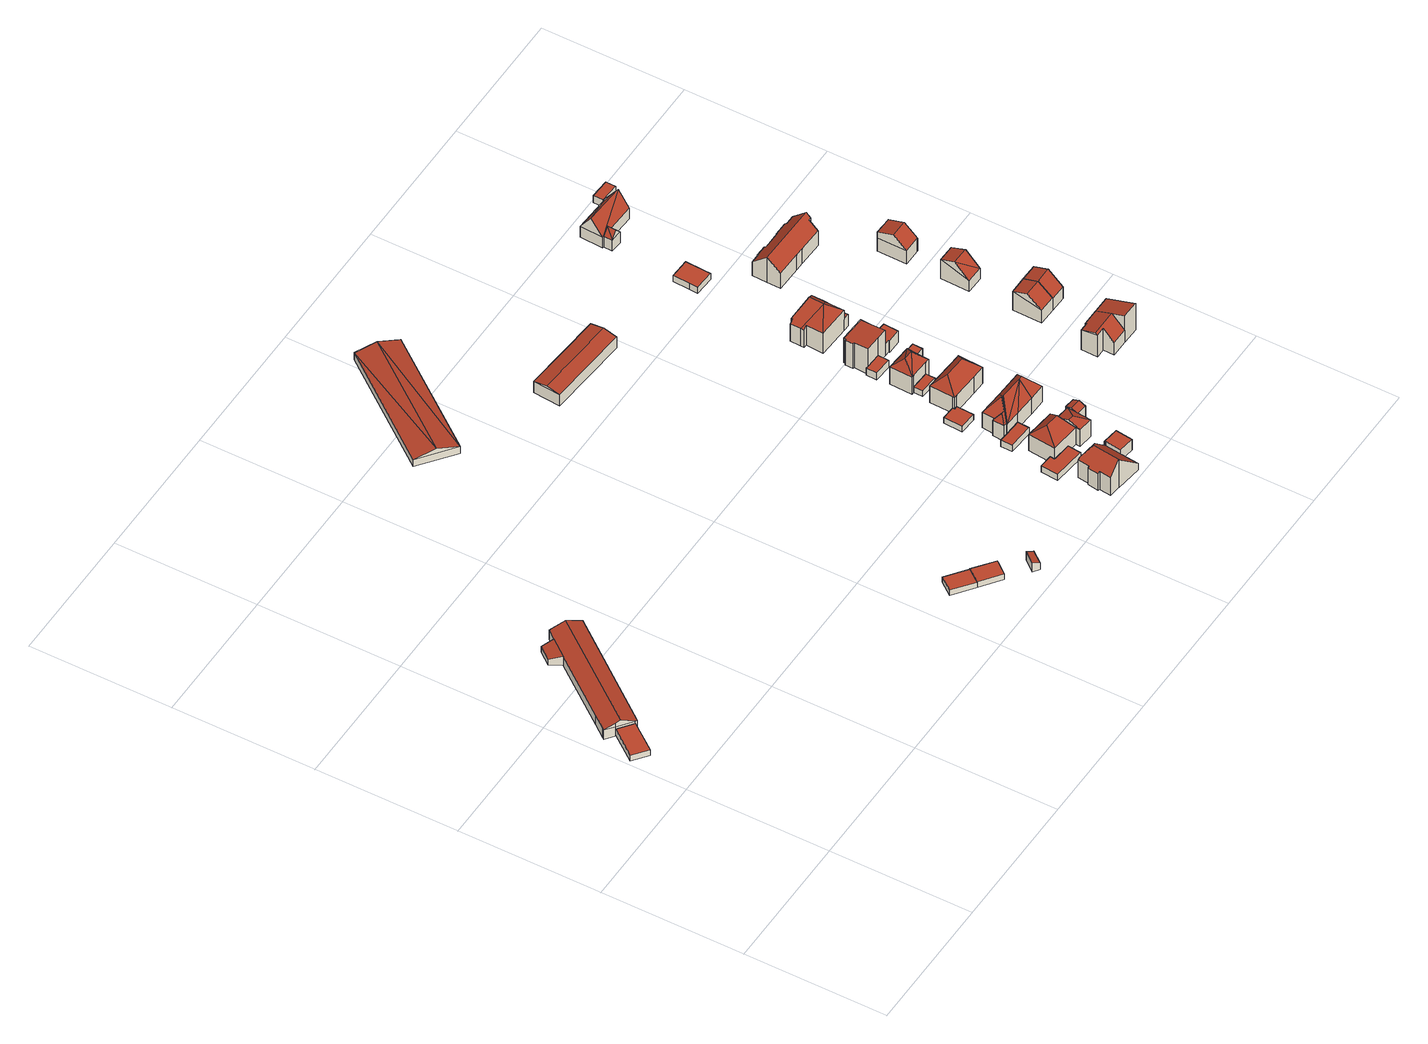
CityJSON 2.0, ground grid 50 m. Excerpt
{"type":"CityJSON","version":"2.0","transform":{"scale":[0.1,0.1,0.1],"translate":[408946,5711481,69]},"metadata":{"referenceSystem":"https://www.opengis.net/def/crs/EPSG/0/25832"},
"CityObjects":{
"building1":{"type":"Building","attributes":{"Gemeindeschluessel":"05978036","Geometrietyp2DReferenz":"3000","function":"51009_1610","roofType":"1000","measuredHeight":2.53},"geometry":[{"type":"MultiSurface","lod":"2","boundaries":[[[0,1,2,3]],[[1,4,5,2]],[[4,6,7,5]],[[6,0,3,7]],[[6,4,1,0]],[[3,2,5,7]]],"semantics":{"surfaces":[{"type":"WallSurface"},{"type":"RoofSurface"},{"type":"GroundSurface"}],"values":[0,0,0,0,1,2]}}]},
"building2":{"type":"Building","attributes":{"Gemeindeschluessel":"05978036","Geometrietyp2DReferenz":"3000","function":"31001_3020"},"children":["building2-1","building2-2"]},
"building2-1":{"type":"BuildingPart","attributes":{"roofType":"2100","measuredHeight":3.96},"parents":["building2"],"geometry":[{"type":"MultiSurface","lod":"2","boundaries":[[[8,9,10,11]],[[12,13,14,15]],[[12,8,11,13]],[[12,15,9,8]],[[11,10,14,13]],[[15,14,10,9]]],"semantics":{"surfaces":[{"type":"WallSurface"},{"type":"RoofSurface"},{"type":"GroundSurface"},{"type":"ClosureSurface"}],"values":[0,0,0,1,2,3]}}]},
"building2-2":{"type":"BuildingPart","attributes":{"roofType":"3100","measuredHeight":6.13},"parents":["building2"],"geometry":[{"type":"MultiSurface","lod":"2","boundaries":[[[16,17,18,19]],[[17,20,21,18]],[[20,22,23,21]],[[22,24,25,23]],[[24,26,27,25]],[[26,15,14,27]],[[9,28,29,10]],[[28,30,31,29]],[[30,16,19,31]],[[30,32,33,34,16]],[[9,15,26,24,22,35,33,32,28]],[[17,34,33,35,20]],[[20,35,22]],[[16,34,17]],[[28,32,30]],[[19,18,21,23,25,27,14,10,29,31]],[[10,14,15,9]]],"semantics":{"surfaces":[{"type":"WallSurface"},{"type":"RoofSurface"},{"type":"GroundSurface"},{"type":"ClosureSurface"}],"values":[0,0,0,0,0,0,0,0,0,1,1,0,0,0,0,2,3]}}]},
"building3":{"type":"Building","attributes":{"Gemeindeschluessel":"05978036","Geometrietyp2DReferenz":"3000","function":"31001_2460","roofType":"1000","measuredHeight":2.25},"geometry":[{"type":"MultiSurface","lod":"2","boundaries":[[[36,37,38,39]],[[37,40,41,38]],[[40,42,43,41]],[[42,36,39,43]],[[42,40,37,36]],[[39,38,41,43]]],"semantics":{"surfaces":[{"type":"WallSurface"},{"type":"RoofSurface"},{"type":"GroundSurface"}],"values":[0,0,0,0,1,2]}}]},
"building4":{"type":"Building","attributes":{"Gemeindeschluessel":"05978036","Geometrietyp2DReferenz":"3000","function":"31001_2460","roofType":"1000","measuredHeight":2.39},"geometry":[{"type":"MultiSurface","lod":"2","boundaries":[[[44,45,39,46]],[[45,47,43,39]],[[47,48,49,43]],[[48,50,51,49]],[[50,44,46,51]],[[50,48,47,45,44]],[[46,39,43,49,51]]],"semantics":{"surfaces":[{"type":"WallSurface"},{"type":"RoofSurface"},{"type":"GroundSurface"}],"values":[0,0,0,0,0,1,2]}}]},
"building5":{"type":"Building","attributes":{"Gemeindeschluessel":"05978036","Geometrietyp2DReferenz":"3000","function":"51009_1610","roofType":"2100","measuredHeight":3.76},"geometry":[{"type":"MultiSurface","lod":"2","boundaries":[[[52,53,54,55]],[[53,56,57,54]],[[56,58,59,57]],[[58,52,55,59]],[[58,56,53,52]],[[55,54,57,59]]],"semantics":{"surfaces":[{"type":"WallSurface"},{"type":"RoofSurface"},{"type":"GroundSurface"}],"values":[0,0,0,0,1,2]}}]},
"building6":{"type":"Building","attributes":{"Gemeindeschluessel":"05978036","Geometrietyp2DReferenz":"3000","function":"31001_3200","roofType":"3100","measuredHeight":5.03},"geometry":[{"type":"MultiSurface","lod":"2","boundaries":[[[60,61,62,63]],[[61,64,65,62]],[[64,66,67,65]],[[66,60,63,67]],[[64,61,68]],[[60,66,69]],[[69,61,60]],[[61,69,68]],[[66,68,69]],[[68,66,64]],[[63,62,65,67]]],"semantics":{"surfaces":[{"type":"WallSurface"},{"type":"RoofSurface"},{"type":"GroundSurface"}],"values":[0,0,0,0,0,0,1,1,1,1,2]}}]},
"building7":{"type":"Building","attributes":{"Gemeindeschluessel":"05978036","Geometrietyp2DReferenz":"3000","function":"31001_2460","roofType":"1000","measuredHeight":2.58},"geometry":[{"type":"MultiSurface","lod":"2","boundaries":[[[70,71,72,73]],[[71,74,75,72]],[[74,76,77,75]],[[76,78,79,77]],[[78,80,81,79]],[[80,70,73,81]],[[80,78,76,74,71,70]],[[73,72,75,77,79,81]]],"semantics":{"surfaces":[{"type":"WallSurface"},{"type":"RoofSurface"},{"type":"GroundSurface"}],"values":[0,0,0,0,0,0,1,2]}}]},
"building8":{"type":"Building","attributes":{"Gemeindeschluessel":"05978036","Geometrietyp2DReferenz":"3000","function":"31001_1000"},"children":["building8-1","building8-2"]},
"building8-1":{"type":"BuildingPart","attributes":{"roofType":"1000","measuredHeight":4.44},"parents":["building8"],"geometry":[{"type":"MultiSurface","lod":"2","boundaries":[[[82,83,84,85,86]],[[83,87,88,84]],[[87,89,90,88]],[[89,91,92,93,90]],[[94,91,89,87,83,82]],[[85,84,88,90,93,95]],[[96,92,91,94]],[[96,95,93,92]],[[86,96,94,82]],[[86,85,95,96]]],"semantics":{"surfaces":[{"type":"WallSurface"},{"type":"RoofSurface"},{"type":"GroundSurface"},{"type":"ClosureSurface"}],"values":[0,0,0,0,1,2,0,3,0,3]}}]},
"building8-2":{"type":"BuildingPart","attributes":{"roofType":"9999","measuredHeight":12.02},"parents":["building8"],"geometry":[{"type":"MultiSurface","lod":"2","boundaries":[[[92,97,98,93]],[[97,99,100,98]],[[99,101,102,100]],[[101,103,104,102]],[[103,105,106,104]],[[105,107,108,106]],[[107,109,110,108]],[[109,111,112,110]],[[111,113,114,112]],[[113,115,116,114]],[[115,117,118,116]],[[117,86,85,118]],[[117,115,119]],[[115,113,111,109,107,105,103,101,119]],[[101,99,97,92,96,86,117,119]],[[93,98,100,102,104,106,108,110,112,114,116,118,85,95]],[[96,95,85,86]],[[93,95,96,92]]],"semantics":{"surfaces":[{"type":"WallSurface"},{"type":"RoofSurface"},{"type":"GroundSurface"},{"type":"ClosureSurface"}],"values":[0,0,0,0,0,0,0,0,0,0,0,0,1,1,1,2,3,3]}}]},
"building9":{"type":"Building","attributes":{"Gemeindeschluessel":"05978036","Geometrietyp2DReferenz":"3000","function":"31001_2400","roofType":"3100","measuredHeight":5.74},"geometry":[{"type":"MultiSurface","lod":"2","boundaries":[[[120,121,122,123]],[[121,124,125,122]],[[124,126,127,125]],[[126,120,123,127]],[[124,121,128]],[[120,126,129]],[[121,120,129,128]],[[126,124,128,129]],[[123,122,125,127]]],"semantics":{"surfaces":[{"type":"WallSurface"},{"type":"RoofSurface"},{"type":"GroundSurface"}],"values":[0,0,0,0,0,0,1,1,2]}}]},
"building10":{"type":"Building","attributes":{"Gemeindeschluessel":"05978036","Geometrietyp2DReferenz":"3000","function":"31001_2460","roofType":"1000","measuredHeight":2.7},"geometry":[{"type":"MultiSurface","lod":"2","boundaries":[[[130,131,132,133]],[[131,134,135,132]],[[134,136,137,135]],[[136,138,139,137]],[[138,130,133,139]],[[138,136,134,131,130]],[[133,132,135,137,139]]],"semantics":{"surfaces":[{"type":"WallSurface"},{"type":"RoofSurface"},{"type":"GroundSurface"}],"values":[0,0,0,0,0,1,2]}}]},
"building11":{"type":"Building","attributes":{"Gemeindeschluessel":"05978036","Geometrietyp2DReferenz":"3000","function":"31001_1000"},"children":["building11-1","building11-2","building11-3"]},
"building11-1":{"type":"BuildingPart","attributes":{"roofType":"5000","measuredHeight":11.88},"parents":["building11"],"geometry":[{"type":"MultiSurface","lod":"2","boundaries":[[[140,141,142,143]],[[141,144,145,142]],[[144,146,147,145]],[[146,140,143,147]],[[148,140,146,149]],[[150,144,141]],[[149,146,144,150]],[[148,149,150,141]],[[141,140,148]],[[143,142,145,147]]],"semantics":{"surfaces":[{"type":"WallSurface"},{"type":"RoofSurface"},{"type":"GroundSurface"}],"values":[0,0,0,0,1,1,1,1,0,2]}}]},
"building11-2":{"type":"BuildingPart","attributes":{"roofType":"3100","measuredHeight":8.01},"parents":["building11"],"geometry":[{"type":"MultiSurface","lod":"2","boundaries":[[[151,152,153,154]],[[152,155,156,153]],[[155,157,158,156]],[[155,152,159]],[[152,151,160,159]],[[157,155,159,160,161]],[[154,153,156,158,162]],[[154,162,163,151]],[[162,158,157,163]],[[160,151,163,164,161]],[[161,164,163,157]]],"semantics":{"surfaces":[{"type":"WallSurface"},{"type":"RoofSurface"},{"type":"GroundSurface"},{"type":"ClosureSurface"}],"values":[0,0,0,0,1,1,2,0,3,0,3]}}]},
"building11-3":{"type":"BuildingPart","attributes":{"roofType":"5000","measuredHeight":8.73},"parents":["building11"],"geometry":[{"type":"MultiSurface","lod":"2","boundaries":[[[165,164,163,162,166]],[[167,168,169,170]],[[168,165,166,169]],[[167,161,164,171]],[[165,168,172]],[[164,165,172,171]],[[168,167,171,172]],[[166,162,158,170,169]],[[170,158,157,161,167]],[[158,162,163,157]],[[157,163,164,161]]],"semantics":{"surfaces":[{"type":"WallSurface"},{"type":"RoofSurface"},{"type":"GroundSurface"},{"type":"ClosureSurface"}],"values":[0,0,0,1,0,1,1,2,0,3,3]}}]},
"building12":{"type":"Building","attributes":{"Gemeindeschluessel":"05978036","Geometrietyp2DReferenz":"3000","function":"31001_2460","roofType":"1000","measuredHeight":2.4},"geometry":[{"type":"MultiSurface","lod":"2","boundaries":[[[173,174,175,176]],[[174,177,178,175]],[[177,179,180,178]],[[179,181,182,180]],[[181,183,184,182]],[[183,173,176,184]],[[183,181,179,177,174,173]],[[176,175,178,180,182,184]]],"semantics":{"surfaces":[{"type":"WallSurface"},{"type":"RoofSurface"},{"type":"GroundSurface"}],"values":[0,0,0,0,0,0,1,2]}}]},
"building13":{"type":"Building","attributes":{"Gemeindeschluessel":"05978036","Geometrietyp2DReferenz":"3000","function":"31001_1000","roofType":"5000","measuredHeight":12.34},"geometry":[{"type":"MultiSurface","lod":"2","boundaries":[[[185,186,187,188]],[[186,189,190,187]],[[189,191,192,190]],[[191,193,194,192]],[[193,195,196,194]],[[195,197,198,196]],[[197,199,200,198]],[[199,201,202,200]],[[201,203,204,202]],[[203,205,206,204]],[[205,185,188,206]],[[207,208,185]],[[185,209,207]],[[205,209,185]],[[209,205,203]],[[210,209,203,201]],[[210,201,199]],[[207,209,210,199,197]],[[211,212,208,207,197,195]],[[213,211,195,193]],[[214,213,193,191]],[[214,191,189]],[[212,211,213,214,189,186]],[[208,212,186,185]],[[188,187,190,192,194,196,198,200,202,204,206]]],"semantics":{"surfaces":[{"type":"WallSurface"},{"type":"RoofSurface"},{"type":"GroundSurface"}],"values":[0,0,0,0,0,0,0,0,0,0,0,1,1,1,1,1,1,1,1,1,1,1,1,1,2]}}]},
"building14":{"type":"Building","attributes":{"Gemeindeschluessel":"05978036","Geometrietyp2DReferenz":"3000","function":"31001_2460","roofType":"1000","measuredHeight":2.45},"geometry":[{"type":"MultiSurface","lod":"2","boundaries":[[[215,216,217,218]],[[216,219,220,217]],[[219,221,222,220]],[[221,215,218,222]],[[221,219,216,215]],[[218,217,220,222]]],"semantics":{"surfaces":[{"type":"WallSurface"},{"type":"RoofSurface"},{"type":"GroundSurface"}],"values":[0,0,0,0,1,2]}}]},
"building15":{"type":"Building","attributes":{"Gemeindeschluessel":"05978036","Geometrietyp2DReferenz":"3000","function":"31001_1000","roofType":"5000","measuredHeight":11.89},"geometry":[{"type":"MultiSurface","lod":"2","boundaries":[[[223,224,225,226]],[[224,227,228,225]],[[227,229,230,228]],[[229,231,232,230]],[[231,233,234,232]],[[233,235,236,234]],[[235,237,238,236]],[[237,239,240,238]],[[239,241,242,240]],[[241,243,244,242]],[[243,223,226,244]],[[239,237,235,233,231,245,246]],[[231,229,245]],[[229,227,224,223,243,246,245]],[[243,241,239,246]],[[226,225,228,230,232,234,236,238,240,242,244]]],"semantics":{"surfaces":[{"type":"WallSurface"},{"type":"RoofSurface"},{"type":"GroundSurface"}],"values":[0,0,0,0,0,0,0,0,0,0,0,1,1,1,1,2]}}]},
"building16":{"type":"Building","attributes":{"Gemeindeschluessel":"05978036","Geometrietyp2DReferenz":"3000","function":"31001_2460","roofType":"9999","measuredHeight":3},"geometry":[{"type":"MultiSurface","lod":"2","boundaries":[[[247,248,249,250,251]],[[251,250,252,253]],[[250,249,254,252]],[[249,248,255,254]],[[248,247,256,255]],[[247,251,253,256]],[[253,252,254,255,256]]],"semantics":{"surfaces":[{"type":"RoofSurface"},{"type":"WallSurface"},{"type":"GroundSurface"}],"values":[0,1,1,1,1,1,2]}}]},
"building17":{"type":"Building","attributes":{"Gemeindeschluessel":"05978036","Geometrietyp2DReferenz":"3000","function":"31001_1000"},"children":["building17-1","building17-2"]},
"building17-1":{"type":"BuildingPart","attributes":{"roofType":"3200","measuredHeight":11.29},"parents":["building17"],"geometry":[{"type":"MultiSurface","lod":"2","boundaries":[[[257,258,259,260,261]],[[258,262,263,259]],[[262,264,265,263]],[[264,266,267,265]],[[266,268,269,267]],[[268,270,271,272,269]],[[258,257,270,273]],[[268,266,274]],[[270,274,273]],[[274,270,268]],[[266,273,274]],[[273,266,264,262,258]],[[272,260,259,263,265,267,269]],[[261,271,270,257]],[[261,260,272,271]]],"semantics":{"surfaces":[{"type":"WallSurface"},{"type":"RoofSurface"},{"type":"GroundSurface"},{"type":"ClosureSurface"}],"values":[0,0,0,0,0,0,1,1,1,1,1,1,2,0,3]}}]},
"building17-2":{"type":"BuildingPart","attributes":{"roofType":"1000","measuredHeight":6.7},"parents":["building17"],"geometry":[{"type":"MultiSurface","lod":"2","boundaries":[[[271,275,276,272]],[[275,277,278,276]],[[277,261,260,278]],[[261,277,275,271]],[[272,276,278,260]],[[272,260,261,271]]],"semantics":{"surfaces":[{"type":"WallSurface"},{"type":"RoofSurface"},{"type":"GroundSurface"},{"type":"ClosureSurface"}],"values":[0,0,0,1,2,3]}}]},
"building18":{"type":"Building","attributes":{"Gemeindeschluessel":"05978036","Geometrietyp2DReferenz":"3000","function":"31001_1000"},"children":["building18-1","building18-2"]},
"building18-1":{"type":"BuildingPart","attributes":{"roofType":"2100","measuredHeight":10.98},"parents":["building18"],"geometry":[{"type":"MultiSurface","lod":"2","boundaries":[[[279,280,281,282]],[[280,283,284,281]],[[283,285,286,284]],[[285,287,288,289,286]],[[290,291,292,293,294]],[[291,295,296,292]],[[295,297,298,296]],[[297,299,300,298]],[[299,279,282,300]],[[299,297,295,291,290,287,285,283,280,279]],[[282,281,284,286,289,293,292,296,298,300]],[[294,288,287,290]],[[294,293,289,288]]],"semantics":{"surfaces":[{"type":"WallSurface"},{"type":"RoofSurface"},{"type":"GroundSurface"},{"type":"ClosureSurface"}],"values":[0,0,0,0,0,0,0,0,0,1,2,0,3]}}]},
"building18-2":{"type":"BuildingPart","attributes":{"roofType":"1000","measuredHeight":4.88},"parents":["building18"],"geometry":[{"type":"MultiSurface","lod":"2","boundaries":[[[301,302,303,304]],[[302,305,306,303]],[[305,307,308,306]],[[307,294,293,308]],[[288,301,304,289]],[[288,294,307,305,302,301]],[[304,303,306,308,293,289]],[[289,293,294,288]]],"semantics":{"surfaces":[{"type":"WallSurface"},{"type":"RoofSurface"},{"type":"GroundSurface"},{"type":"ClosureSurface"}],"values":[0,0,0,0,0,1,2,3]}}]},
"building19":{"type":"Building","attributes":{"Gemeindeschluessel":"05978036","Geometrietyp2DReferenz":"3000","function":"31001_1000"},"children":["building19-1","building19-2"]},
"building19-1":{"type":"BuildingPart","attributes":{"roofType":"1000","measuredHeight":5.04},"parents":["building19"],"geometry":[{"type":"MultiSurface","lod":"2","boundaries":[[[309,310,311,312]],[[310,313,314,311]],[[313,315,316,314]],[[315,313,310,309]],[[312,311,314,316]],[[312,316,315,309]]],"semantics":{"surfaces":[{"type":"WallSurface"},{"type":"RoofSurface"},{"type":"GroundSurface"},{"type":"ClosureSurface"}],"values":[0,0,0,1,2,3]}}]},
"building19-2":{"type":"BuildingPart","attributes":{"roofType":"3200","measuredHeight":14.38},"parents":["building19"],"geometry":[{"type":"MultiSurface","lod":"2","boundaries":[[[317,318,319,320]],[[318,321,322,319]],[[321,323,324,322]],[[323,325,326,324]],[[325,327,328,326]],[[327,329,330,328]],[[329,331,332,330]],[[331,333,334,332]],[[333,335,336,334]],[[335,337,338,336]],[[337,339,340,338]],[[339,341,342,340]],[[341,343,344,342]],[[343,345,309,312,344]],[[346,317,320,316,315]],[[339,337,335,333,331,329,347]],[[317,346,348]],[[329,327,325,323,348,347]],[[323,321,318,317,348]],[[343,341,339,347,348]],[[346,345,343,348]],[[320,319,322,324,326,328,330,332,334,336,338,340,342,344,312,316]],[[315,309,345,346]],[[315,316,312,309]]],"semantics":{"surfaces":[{"type":"WallSurface"},{"type":"RoofSurface"},{"type":"GroundSurface"},{"type":"ClosureSurface"}],"values":[0,0,0,0,0,0,0,0,0,0,0,0,0,0,0,1,1,1,1,1,1,2,0,3]}}]},
"building20":{"type":"Building","attributes":{"Gemeindeschluessel":"05978036","Geometrietyp2DReferenz":"3000","function":"31001_1000","roofType":"2100","measuredHeight":4.21},"geometry":[{"type":"MultiSurface","lod":"2","boundaries":[[[349,350,351,352]],[[350,353,354,351]],[[353,355,356,354]],[[355,349,352,356]],[[355,353,350,349]],[[352,351,354,356]]],"semantics":{"surfaces":[{"type":"WallSurface"},{"type":"RoofSurface"},{"type":"GroundSurface"}],"values":[0,0,0,0,1,2]}}]},
"building21":{"type":"Building","attributes":{"Gemeindeschluessel":"05978036","Geometrietyp2DReferenz":"3000","function":"31001_2460","roofType":"1000","measuredHeight":2.62},"geometry":[{"type":"MultiSurface","lod":"2","boundaries":[[[357,358,359,360]],[[358,361,362,359]],[[361,363,364,362]],[[363,365,366,364]],[[365,367,368,366]],[[367,357,360,368]],[[367,365,363,361,358,357]],[[360,359,362,364,366,368]]],"semantics":{"surfaces":[{"type":"WallSurface"},{"type":"RoofSurface"},{"type":"GroundSurface"}],"values":[0,0,0,0,0,0,1,2]}}]},
"building22":{"type":"Building","attributes":{"Gemeindeschluessel":"05978036","Geometrietyp2DReferenz":"3000","function":"31001_1000","roofType":"5000","measuredHeight":10.03},"geometry":[{"type":"MultiSurface","lod":"2","boundaries":[[[369,370,371,372]],[[370,373,374,371]],[[373,375,376,374]],[[375,377,378,376]],[[377,379,380,378]],[[379,381,382,380]],[[381,383,384,382]],[[383,369,372,384]],[[369,385,386,375,373,370]],[[385,383,381,379,377,386]],[[377,375,386]],[[369,383,385]],[[372,371,374,376,378,380,382,384]]],"semantics":{"surfaces":[{"type":"WallSurface"},{"type":"RoofSurface"},{"type":"GroundSurface"}],"values":[0,0,0,0,0,0,0,0,1,1,0,0,2]}}]},
"building23":{"type":"Building","attributes":{"Gemeindeschluessel":"05978036","Geometrietyp2DReferenz":"3000","function":"31001_1000","roofType":"2100","measuredHeight":11.44},"geometry":[{"type":"MultiSurface","lod":"2","boundaries":[[[387,383,384,372]],[[383,388,389,384]],[[388,390,391,389]],[[390,387,372,391]],[[390,388,383,387]],[[372,384,389,391]]],"semantics":{"surfaces":[{"type":"WallSurface"},{"type":"RoofSurface"},{"type":"GroundSurface"}],"values":[0,0,0,0,1,2]}}]},
"building24":{"type":"Building","attributes":{"Gemeindeschluessel":"05978036","Geometrietyp2DReferenz":"3000","function":"31001_1000","roofType":"3100","measuredHeight":9.9},"geometry":[{"type":"MultiSurface","lod":"2","boundaries":[[[392,393,394,395]],[[393,396,397,394]],[[396,398,399,397]],[[398,392,395,399]],[[396,393,400]],[[392,398,401]],[[393,392,401,400]],[[398,396,400,401]],[[395,394,397,399]]],"semantics":{"surfaces":[{"type":"WallSurface"},{"type":"RoofSurface"},{"type":"GroundSurface"}],"values":[0,0,0,0,0,0,1,1,2]}}]},
"building25":{"type":"Building","attributes":{"Gemeindeschluessel":"05978036","Geometrietyp2DReferenz":"3000","function":"31001_1000"},"children":["building25-1","building25-2"]},
"building25-1":{"type":"BuildingPart","attributes":{"roofType":"3100","measuredHeight":10.4},"parents":["building25"],"geometry":[{"type":"MultiSurface","lod":"2","boundaries":[[[402,403,404,405]],[[403,406,407,404]],[[406,408,409,407]],[[408,410,411,409]],[[410,412,413,411]],[[414,403,415]],[[415,403,402,412,410]],[[414,415,408]],[[408,406,414]],[[403,414,406]],[[408,415,410]],[[413,405,404,407,409,411]],[[405,413,412,402]]],"semantics":{"surfaces":[{"type":"WallSurface"},{"type":"RoofSurface"},{"type":"GroundSurface"},{"type":"ClosureSurface"}],"values":[0,0,0,0,0,1,1,1,1,0,0,2,3]}}]},
"building25-2":{"type":"BuildingPart","attributes":{"roofType":"3100","measuredHeight":7.29},"parents":["building25"],"geometry":[{"type":"MultiSurface","lod":"2","boundaries":[[[416,417,418,413,412]],[[417,419,420,418]],[[419,421,402,405,420]],[[419,417,422]],[[416,421,423]],[[422,416,423]],[[416,422,417]],[[419,423,421]],[[423,419,422]],[[413,418,420,405]],[[412,402,421,416]],[[412,413,405,402]]],"semantics":{"surfaces":[{"type":"WallSurface"},{"type":"RoofSurface"},{"type":"GroundSurface"},{"type":"ClosureSurface"}],"values":[0,0,0,0,0,1,1,1,1,2,0,3]}}]},
"building26":{"type":"Building","attributes":{"Gemeindeschluessel":"05978036","Geometrietyp2DReferenz":"3000","function":"31001_1000","roofType":"3100","measuredHeight":10.79},"geometry":[{"type":"MultiSurface","lod":"2","boundaries":[[[424,425,426,427]],[[425,428,429,426]],[[428,430,431,429]],[[430,432,433,431]],[[432,434,435,433]],[[434,436,437,435]],[[436,438,439,437]],[[438,440,441,439]],[[440,442,443,441]],[[442,444,445,443]],[[444,446,447,445]],[[446,448,449,447]],[[448,450,451,449]],[[450,452,453,451]],[[452,454,455,453]],[[454,456,457,455]],[[456,458,459,457]],[[458,424,427,459]],[[454,452,450,448,446,444,442,440]],[[440,438,436,434,432,430,428,425,424,458,456,454]],[[427,426,429,431,433,435,437,439,441,443,445,447,449,451,453,455,457,459]]],"semantics":{"surfaces":[{"type":"WallSurface"},{"type":"RoofSurface"},{"type":"GroundSurface"}],"values":[0,0,0,0,0,0,0,0,0,0,0,0,0,0,0,0,0,0,1,1,2]}}]},
"building27":{"type":"Building","attributes":{"Gemeindeschluessel":"05978036","Geometrietyp2DReferenz":"3000","function":"31001_1000","roofType":"3100","measuredHeight":9.85},"geometry":[{"type":"MultiSurface","lod":"2","boundaries":[[[398,460,461,399]],[[460,462,463,461]],[[462,464,395,463]],[[464,398,399,395]],[[462,460,465]],[[398,464,466]],[[460,398,466,465]],[[464,462,465,466]],[[399,461,463,395]]],"semantics":{"surfaces":[{"type":"WallSurface"},{"type":"RoofSurface"},{"type":"GroundSurface"}],"values":[0,0,0,0,0,0,1,1,2]}}]},
"building28":{"type":"Building","attributes":{"Gemeindeschluessel":"05978036","Geometrietyp2DReferenz":"3000","function":"31001_1000","roofType":"3100","measuredHeight":9.95},"geometry":[{"type":"MultiSurface","lod":"2","boundaries":[[[467,468,469,470]],[[468,471,472,469]],[[471,473,474,472]],[[473,467,470,474]],[[471,468,475]],[[467,473,476]],[[475,467,476]],[[467,475,468]],[[473,471,475,476]],[[470,469,472,474]]],"semantics":{"surfaces":[{"type":"WallSurface"},{"type":"RoofSurface"},{"type":"GroundSurface"}],"values":[0,0,0,0,0,0,1,1,1,2]}}]},
"building29":{"type":"Building","attributes":{"Gemeindeschluessel":"05978036","Geometrietyp2DReferenz":"3000","function":"31001_1000","roofType":"5000","measuredHeight":9.93},"geometry":[{"type":"MultiSurface","lod":"2","boundaries":[[[477,478,479,480]],[[478,481,482,479]],[[481,483,484,482]],[[483,485,486,484]],[[485,487,488,486]],[[487,489,490,488]],[[489,491,492,490]],[[491,477,480,492]],[[493,483,481,478,494,495,496]],[[497,498,499,493,496]],[[483,493,499,485]],[[485,499,498,487]],[[487,498,497,489]],[[489,497,496,495,491]],[[491,495,494,477]],[[477,494,478]],[[480,479,482,484,486,488,490,492]]],"semantics":{"surfaces":[{"type":"WallSurface"},{"type":"RoofSurface"},{"type":"GroundSurface"}],"values":[0,0,0,0,0,0,0,0,1,1,0,0,0,0,0,0,2]}}]},
"building30":{"type":"Building","attributes":{"Gemeindeschluessel":"05978036","Geometrietyp2DReferenz":"3000","function":"31001_2460","roofType":"1000","measuredHeight":2.9},"geometry":[{"type":"MultiSurface","lod":"2","boundaries":[[[500,501,502,503]],[[501,504,505,502]],[[504,506,507,505]],[[506,500,503,507]],[[506,504,501,500]],[[503,502,505,507]]],"semantics":{"surfaces":[{"type":"WallSurface"},{"type":"RoofSurface"},{"type":"GroundSurface"}],"values":[0,0,0,0,1,2]}}]}
},
"vertices":[
[7,700,39],[79,794,39],[79,794,14],[7,700,14],[130,755,39],[130,755,14],[58,660,39],[58,660,14],
[266,1166,32],[299,1141,48],[299,1141,8],[266,1166,8],[230,1119,32],[230,1119,8],[251,1079,8],[251,1079,48],
[135,751,48],[130,755,48],[130,755,8],[135,751,8],[79,794,48],[79,794,8],[50,817,48],[50,817,8],[55,824,48],[55,824,8],[90,869,48],[90,869,8],[323,1172,48],[323,1172,8],[409,1106,48],[409,1106,8],[366,1139,70],[93,784,70],[130,755,50],[79,794,63],
[1155,173,45],[1085,227,45],[1085,227,23],[1155,173,23],[1121,274,45],[1121,274,23],[1191,220,45],[1191,220,23],
[1225,119,47],[1155,173,47],[1225,119,23],[1191,220,47],[1262,166,47],[1262,166,23],[1257,160,47],[1257,160,23],
[1316,49,52],[1296,64,61],[1296,64,23],[1316,49,23],[1328,105,61],[1328,105,23],[1348,91,52],[1348,91,23],
[1147,2183,33],[855,1801,33],[855,1801,3],[1147,2183,3],[736,1893,33],[736,1893,3],[1028,2274,33],[1028,2274,3],[795,1847,53],[1088,2229,53],
[1711,249,53],[1709,233,53],[1709,233,27],[1711,249,27],[1777,226,53],[1777,226,27],[1772,179,53],[1772,179,27],[1658,191,53],[1658,191,27],[1664,253,53],[1664,253,27],
[1830,129,74],[1830,132,74],[1830,132,29],[1830,129,29],[1830,129,60],[1888,125,74],[1888,125,29],[1881,65,74],[1881,65,29],[1826,71,74],[1826,71,57],[1826,71,29],[1833,128,74],[1833,128,29],[1833,128,57],
[1818,6,57],[1818,6,29],[1727,17,148],[1727,17,29],[1726,18,150],[1726,18,29],[1685,23,105],[1685,23,29],[1690,64,105],[1690,64,29],[1684,65,99],[1684,65,29],[1689,104,99],[1689,104,29],[1694,104,105],[1694,104,29],[1699,145,105],[1699,145,29],[1704,144,110],[1704,144,29],[1780,135,110],[1780,135,29],[1738,114,150],
[1178,1737,61],[1473,1713,61],[1473,1713,14],[1178,1737,14],[1465,1617,61],[1465,1617,14],[1170,1641,61],[1170,1641,14],[1469,1665,71],[1174,1689,71],
[1691,371,54],[1693,411,54],[1693,411,27],[1691,371,27],[1727,409,54],[1727,409,27],[1783,406,54],[1783,406,27],[1781,365,54],[1781,365,27],
[1816,222,99],[1709,233,99],[1709,233,29],[1816,222,29],[1719,329,99],[1719,329,29],[1826,318,99],[1826,318,29],[1816,222,98],[1791,273,147],[1739,279,147],
[1875,293,100],[1912,289,100],[1912,289,29],[1875,293,29],[1907,243,100],[1907,243,29],[1870,247,100],[1870,247,29],[1910,266,109],[1872,270,109],[1870,251,101],[1874,286,29],[1874,286,100],[1874,286,101],
[1823,291,101],[1823,291,29],[1865,200,101],[1813,205,101],[1813,205,29],[1865,200,29],[1840,246,116],[1818,248,116],
[1686,542,49],[1690,609,49],[1690,609,25],[1686,542,25],[1738,607,49],[1738,607,25],[1738,599,49],[1738,599,25],[1750,599,49],[1750,599,25],[1747,539,49],[1747,539,25],
[1727,409,92],[1727,413,92],[1727,413,26],[1727,409,26],[1717,413,92],[1717,413,26],[1720,455,92],[1720,455,26],[1729,455,92],[1729,455,26],[1732,500,92],[1732,500,26],[1823,495,92],[1823,495,26],[1922,490,92],[1922,490,26],[1917,400,92],[1917,400,26],[1857,402,92],[1857,402,26],[1783,406,92],[1783,406,26],[1776,452,149],[1775,452,149],[1860,447,149],[1874,447,149],[1772,455,146],[1773,455,146],[1749,433,118],[1735,434,118],
[1753,720,49],[1754,752,49],[1754,752,25],[1753,720,25],[1819,749,49],[1819,749,25],[1818,716,49],[1818,716,25],
[1845,684,95],[1845,683,96],[1845,683,26],[1845,684,26],[1895,681,95],[1895,681,26],[1895,680,96],[1895,680,26],[1890,593,96],[1890,593,26],[1841,595,96],[1841,595,26],[1841,594,95],[1841,594,26],[1750,599,96],[1750,599,26],[1738,599,96],[1738,599,26],[1738,607,96],[1738,607,26],[1742,689,96],[1742,689,26],[1849,639,144],[1771,643,145],
[1751,910,55],[1743,911,55],[1741,873,55],[1804,870,55],[1806,908,55],[1804,870,25],[1806,908,25],[1741,873,25],[1743,911,25],[1751,910,25],
[1838,791,97],[1836,748,97],[1836,748,24],[1838,791,24],[1838,791,91],[1819,749,97],[1819,749,24],[1754,752,97],[1754,752,24],[1744,752,97],[1744,752,24],[1748,832,97],[1748,832,24],[1840,827,97],[1840,827,91],[1840,827,24],[1802,789,137],[1770,791,137],
[1871,826,91],[1871,826,24],[1869,790,91],[1869,790,24],
[1750,990,127],[1755,989,127],[1755,989,21],[1750,990,21],[1756,998,127],[1756,998,21],[1848,993,127],[1848,993,21],[1846,957,128],[1846,957,70],[1846,957,21],[1844,906,131],[1806,908,131],[1806,908,21],[1844,906,21],[1844,906,70],[1751,910,131],[1751,910,21],[1754,960,128],[1754,960,21],[1749,960,128],[1749,960,21],
[1915,953,70],[1912,900,70],[1912,900,21],[1915,953,21],[1863,902,70],[1863,902,21],[1863,905,70],[1863,905,21],
[1875,1114,69],[1897,1113,69],[1897,1113,19],[1875,1114,19],[1895,1065,69],[1895,1065,19],[1873,1066,69],[1873,1066,19],
[1759,1071,105],[1762,1133,105],[1762,1133,19],[1759,1071,19],[1750,1133,93],[1750,1133,19],[1751,1146,93],[1751,1146,19],[1752,1183,93],[1752,1183,19],[1764,1182,105],[1764,1182,19],[1764,1186,105],[1764,1186,19],[1807,1185,105],[1807,1185,19],[1807,1189,96],[1807,1189,19],[1836,1188,96],[1836,1188,19],[1836,1183,105],[1836,1183,19],[1878,1182,105],[1878,1182,19],[1876,1142,105],[1876,1142,19],[1876,1134,105],[1876,1134,19],[1875,1114,105],[1873,1066,105],[1820,1157,162],[1818,1105,162],
[1878,1182,64],[1912,1180,61],[1912,1180,22],[1878,1182,22],[1910,1140,61],[1910,1140,22],[1876,1142,64],[1876,1142,22],
[1783,1524,41],[1785,1554,41],[1785,1554,15],[1783,1524,15],[1788,1614,41],[1788,1614,15],[1857,1611,41],[1857,1611,15],[1855,1551,41],[1855,1551,15],[1853,1521,41],[1853,1521,15],
[2253,312,82],[2192,313,82],[2192,313,30],[2253,312,30],[2192,352,123],[2192,352,30],[2160,352,123],[2160,352,30],[2161,410,113],[2161,410,30],[2193,410,113],[2193,410,30],[2193,415,111],[2193,415,30],[2254,415,111],[2254,415,30],[2254,358,130],[2160,359,130],
[2253,312,145],[2315,414,111],[2315,414,30],[2314,311,145],[2314,311,30],
[2256,567,84],[2195,568,84],[2195,568,29],[2256,567,29],[2197,670,111],[2197,670,29],[2258,670,111],[2258,670,29],[2196,619,128],[2257,618,128],
[1805,1867,60],[1800,1867,60],[1800,1867,15],[1805,1867,15],[1804,1948,60],[1804,1948,15],[1949,1941,60],[1949,1941,15],[1945,1860,60],[1945,1860,15],[1846,1865,60],[1846,1865,15],[1802,1908,119],[1947,1901,119],
[1846,1865,61],[1845,1833,61],[1845,1833,15],[1803,1835,61],[1803,1835,15],[1805,1867,61],[1824,1834,88],[1826,1866,88],
[1960,1422,78],[1999,1421,78],[1999,1421,23],[1960,1422,23],[1999,1415,83],[1999,1415,23],[2064,1414,83],[2064,1414,23],[2064,1418,80],[2064,1418,23],[2113,1417,80],[2113,1417,23],[2113,1409,87],[2113,1409,23],[2146,1409,87],[2146,1409,23],[2145,1361,131],[2145,1361,23],[2144,1345,116],[2144,1345,23],[2134,1345,116],[2134,1345,23],[2133,1313,87],[2133,1313,23],[2044,1315,87],[2044,1315,23],[2014,1316,87],[2014,1316,23],[1923,1318,87],[1923,1318,23],[1924,1365,131],[1924,1365,23],[1925,1419,82],[1925,1419,23],[1960,1418,82],[1960,1418,23],
[2318,669,111],[2318,669,29],[2316,566,79],[2316,566,29],[2256,567,79],[2317,618,127],[2257,618,127],
[2259,822,74],[2198,823,74],[2198,823,27],[2259,822,27],[2200,925,109],[2200,925,27],[2261,924,109],[2261,924,27],[2199,874,127],[2260,873,127],
[2264,1060,82],[2263,1043,82],[2263,1043,27],[2264,1060,27],[2262,1043,82],[2262,1043,27],[2201,1044,82],[2201,1044,27],[2202,1147,82],[2202,1147,27],[2263,1146,82],[2263,1146,27],[2264,1146,82],[2264,1146,27],[2263,1060,82],[2263,1060,27],[2202,1090,126],[2264,1060,98],[2263,1060,98],[2263,1089,126],[2264,1146,108],[2263,1146,108],[2202,1147,108],
[2020,1987,41],[2019,1952,41],[2019,1952,12],[2020,1987,12],[1950,1955,41],[1950,1955,12],[1951,1990,41],[1951,1990,12]
]}
